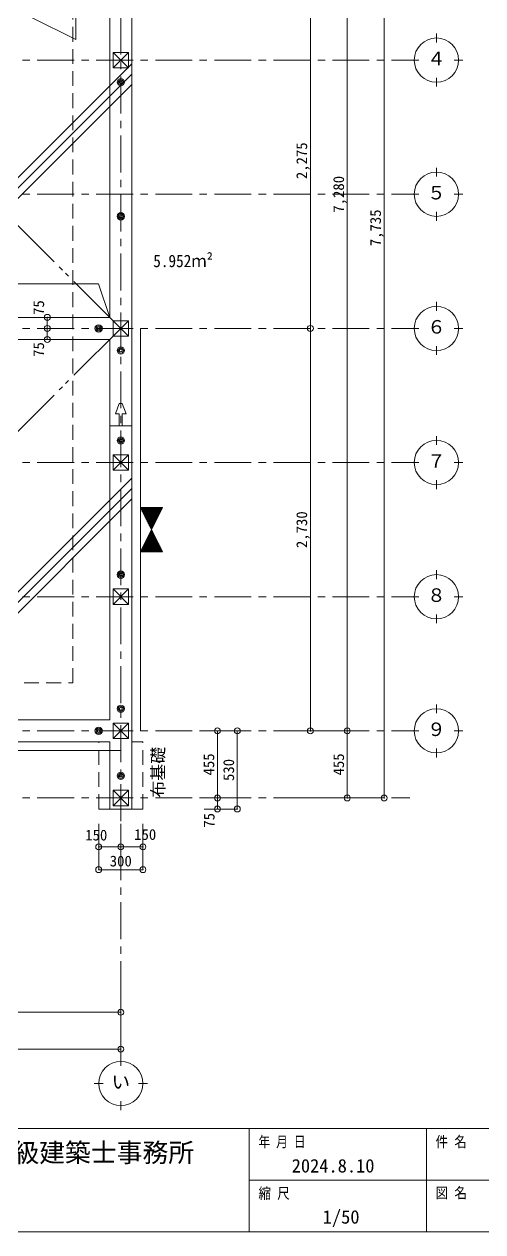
# Model space of a CAD drawing. Units: millimetres at full size, sheet at 1:50. Extents: x -9932 to 9868, y -6943 to 7028.
# Drawn here: x 42 to 3151, y -6943 to 1248 of the extents above; entities that cross this region are included whole.
import ezdxf
from ezdxf.enums import TextEntityAlignment as Align

# ---------------------------------------------------------------- set-up
doc = ezdxf.new("R2010")
doc.units = ezdxf.units.MM
doc.header["$LTSCALE"] = 50
doc.header["$PDMODE"] = 32
doc.header["$PDSIZE"] = 40
for name, pattern in [('CHAIN1', [8, 5, -1, 1, -1]), ('DASHED1', [1.8, 1.2, -0.6]), ('DASHED2', [3, 2, -1]), ('DOUBLE_CHAIN2', [12.8, 9, -1, 0.6, -0.6, 0.6, -1])]:
    doc.linetypes.add(name, pattern=pattern)
for name, color, linetype, lineweight in [('6-2_柱【赤】', 6, 'Continuous', 13), ('6-3_仕上線【黄】', 3, 'Continuous', 20), ('6-8_ハッチング', 7, 'DASHED1', 5), ('6-A_文字', 7, 'Continuous', 13), ('6-F_寸法・方位', 7, 'Continuous', 13), ('C-0', 4, 'Continuous', 5), ('F-F_図面枠（共通）', 7, 'Continuous', 13)]:
    doc.layers.add(name, color=color, linetype=linetype, lineweight=lineweight)
doc.styles.add('ＭＳ ゴシック', font='')
doc.styles.get('ＭＳ ゴシック').set_extended_font_data('MS Gothic')

msp = doc.modelspace()

# ---------------------------------------------------------------- linework, layer by layer
at = {"layer": '6-2_柱【赤】'}
for p, q in [((644.77, 1057.17), (749.77, 952.17)), ((749.77, 1057.17), (644.77, 952.17)), ((749.77, -762.83), (644.77, -762.83)), ((749.77, -867.83), (749.77, -762.83)), ((749.77, -867.83), (644.77, -867.83)), ((749.77, -1672.83), (644.77, -1777.83)), ((749.77, -1777.83), (644.77, -1672.83)), ((749.77, -2582.83), (644.77, -2687.83)), ((749.77, -2687.83), (644.77, -2582.83)), ((644.77, -3492.83), (749.77, -3597.83)), ((749.77, -3492.83), (644.77, -3597.83)), ((644.77, -3947.83), (749.77, -4052.83)), ((749.77, -3947.83), (644.77, -4052.83))]:
    msp.add_line(p, q, dxfattribs=at)
for points in [[(644.77, 1057.17), (644.77, 952.17), (749.77, 952.17), (749.77, 1057.17)], [(749.77, -1672.83), (644.77, -1672.83), (644.77, -1777.83), (749.77, -1777.83)], [(749.77, -2582.83), (644.77, -2582.83), (644.77, -2687.83), (749.77, -2687.83)], [(644.77, -3492.83), (644.77, -3597.83), (749.77, -3597.83), (749.77, -3492.83)], [(644.77, -3947.83), (644.77, -4052.83), (749.77, -4052.83), (749.77, -3947.83)]]:
    msp.add_lwpolyline(points, close=True, dxfattribs=at)
for points in [[(749.77, -762.83), (697.27, -815.33), (644.77, -867.83)], [(749.77, -867.83), (697.27, -815.33), (644.77, -762.83), (644.77, -867.83)]]:
    msp.add_lwpolyline(points, dxfattribs=at)
at = {"layer": '6-3_仕上線【黄】'}
for p, q in [((622.27, -740.33), (622.27, 1384.67)), ((-1277.66, -740.33), (622.27, -740.33)), ((-1277.66, -890.33), (622.27, -890.33)), ((622.27, -3470.33), (622.27, -890.33)), ((-2867.73, -3470.33), (622.27, -3470.33)), ((-6507.73, -3620.33), (622.27, -3620.33)), ((622.27, -4075.33), (622.27, -3620.33))]:
    msp.add_line(p, q, dxfattribs=at)
at = {"layer": '6-3_仕上線【黄】', "color": 7, "linetype": 'DASHED2', "lineweight": 13}
for p, q in [((547.27, -4075.33), (547.27, -3620.33)), ((847.27, -3620.33), (772.27, -3620.33)), ((847.27, -4075.33), (847.27, -3620.33)), ((622.27, -4075.33), (547.27, -4075.33)), ((772.27, -4075.33), (847.27, -4075.33))]:
    msp.add_line(p, q, dxfattribs=at)
at = {"layer": '6-3_仕上線【黄】'}
msp.add_lwpolyline([(622.27, -4075.33), (772.27, -4075.33), (772.27, 3809.67)], dxfattribs=at)
at = {"layer": '6-3_仕上線【黄】', "color": 7, "linetype": 'DASHED2', "lineweight": 13}
msp.add_lwpolyline([(-6257.73, -3220.33), (372.27, -3220.33), (372.27, 3409.67)], dxfattribs=at)
at = {"layer": '6-8_ハッチング', "color": 2, "linetype": 'Continuous'}
for p, q in [((-3828.41, -3620.33), (772.27, 980.35)), ((-3757.7, -3620.33), (772.27, 909.64)), ((-3686.99, -3620.33), (772.27, 838.93)), ((-1017.42, -3620.33), (772.27, -1830.64)), ((772.27, -1901.36), (-946.71, -3620.33)), ((772.27, -1972.07), (-876, -3620.33))]:
    msp.add_line(p, q, dxfattribs=at)
at = {"layer": '6-A_文字', "color": 1, "linetype": 'CHAIN1', "lineweight": 9}
for p, q in [((697.27, -5757.4), (697.27, 6428.18)), ((-8668.65, 1004.67), (2655.85, 1004.67)), ((-8668.65, 94.67), (2655.85, 94.67)), ((-8668.65, -815.33), (2655.85, -815.33)), ((-8668.65, -1725.33), (2655.85, -1725.33)), ((-8668.65, -2635.33), (2655.85, -2635.33)), ((-8668.65, -3545.33), (2655.85, -3545.33)), ((-8668.65, -4000.33), (2655.85, -4000.33))]:
    msp.add_line(p, q, dxfattribs=at)
at = {"layer": '6-A_文字'}
for p, q in [((2835.85, 1184.67), (2835.85, 1124.67)), ((2715.85, 1004.67), (2655.85, 1004.67)), ((3015.85, 1004.67), (2955.85, 1004.67)), ((2835.85, 884.67), (2835.85, 824.67)), ((2835.85, 274.67), (2835.85, 214.67)), ((2715.85, 94.67), (2655.85, 94.67)), ((3015.85, 94.67), (2955.85, 94.67)), ((2835.85, -25.33), (2835.85, -85.33)), ((2835.85, -635.33), (2835.85, -695.33)), ((2715.85, -815.33), (2655.85, -815.33)), ((3015.85, -815.33), (2955.85, -815.33)), ((2835.85, -935.33), (2835.85, -995.33)), ((2835.85, -1545.33), (2835.85, -1605.33)), ((2715.85, -1725.33), (2655.85, -1725.33)), ((3015.85, -1725.33), (2955.85, -1725.33)), ((2835.85, -1845.33), (2835.85, -1905.33)), ((2835.85, -2455.33), (2835.85, -2515.33)), ((2715.85, -2635.33), (2655.85, -2635.33)), ((3015.85, -2635.33), (2955.85, -2635.33)), ((2835.85, -2755.33), (2835.85, -2815.33)), ((2835.85, -3365.33), (2835.85, -3425.33)), ((2715.85, -3545.33), (2655.85, -3545.33)), ((3015.85, -3545.33), (2955.85, -3545.33)), ((2835.85, -3665.33), (2835.85, -3725.33)), ((697.27, -5817.4), (697.27, -5757.4)), ((577.27, -5937.4), (517.27, -5937.4)), ((877.27, -5937.4), (817.27, -5937.4)), ((697.27, -6117.4), (697.27, -6057.4))]:
    msp.add_line(p, q, dxfattribs=at)
for centre in [(2835.85, 1004.67), (2835.85, 94.67), (2835.85, -815.33), (2835.85, -1725.33), (2835.85, -2635.33), (2835.85, -3545.33), (697.27, -5937.4)]:
    msp.add_circle(centre, 150, dxfattribs=at)
at = {"layer": '6-F_寸法・方位'}
for p, q in [((2231.96, -3545.33), (2231.96, 3734.67)), ((2481.96, 3734.67), (2481.96, -4000.33)), ((1981.96, 1459.67), (1981.96, -815.33)), ((199.28, -740.33), (199.28, -815.33)), ((199.28, -815.33), (199.28, -890.33)), ((1981.96, -815.33), (1731.96, -815.33)), ((1981.96, -815.33), (1981.96, -3545.33)), ((1352.11, -3545.33), (1261.63, -3545.33)), ((1352.11, -3545.33), (1352.11, -4000.33)), ((1486.72, -3545.33), (1352.11, -3545.33)), ((1486.72, -3545.33), (1486.72, -4075.33)), ((1981.96, -3545.33), (1731.96, -3545.33)), ((2231.96, -3545.33), (1981.96, -3545.33)), ((2231.96, -4000.33), (2231.96, -3545.33)), ((1352.11, -4000.33), (1261.63, -4000.33)), ((1352.11, -4000.33), (1352.11, -4075.33)), ((2231.96, -4000.33), (1981.96, -4000.33)), ((2481.96, -4000.33), (2231.96, -4000.33)), ((1352.11, -4075.33), (1261.63, -4075.33)), ((1486.72, -4075.33), (1352.11, -4075.33)), ((547.27, -4486.9), (547.27, -4176)), ((697.27, -4332.33), (697.27, -4176)), ((847.27, -4486.9), (847.27, -4176)), ((847.27, -4486.9), (547.27, -4486.9)), ((697.27, -5454.09), (697.27, -5204.09)), ((-2942.73, -5454.09), (697.27, -5454.09)), ((697.27, -5704.09), (697.27, -5454.09)), ((-6582.73, -5704.09), (697.27, -5704.09))]:
    msp.add_line(p, q, dxfattribs=at)
msp.add_lwpolyline([(547.27, -4332.33), (697.27, -4332.33), (847.27, -4332.33)], dxfattribs=at)
for p in [(199.28, -740.33), (199.28, -815.33), (1981.96, -815.33), (199.28, -890.33), (1352.11, -3545.33), (1486.72, -3545.33), (1981.96, -3545.33), (2231.96, -3545.33), (1352.11, -4000.33), (2231.96, -4000.33), (2481.96, -4000.33), (1352.11, -4075.33), (1486.72, -4075.33), (547.27, -4332.33), (697.27, -4332.33), (847.27, -4332.33), (547.27, -4486.9), (847.27, -4486.9), (697.27, -5454.09), (697.27, -5704.09)]:
    msp.add_point(p, dxfattribs=at)
at = {"layer": 'C-0', "color": 2, "linetype": 'DOUBLE_CHAIN2'}
msp.add_line((697.27, -815.33), (-440.23, 322.17), dxfattribs=at)
at = {"layer": 'C-0'}
for p, q in [((-2791.62, -512), (546.16, -512)), ((546.16, -512), (622.27, -740.33)), ((829.77, -815.33), (829.77, -1725.33)), ((772.27, -1475.33), (622.27, -1475.33)), ((829.77, -1725.33), (829.77, -2635.33)), ((829.77, -2635.33), (829.77, -3545.33)), ((697.27, -3677.83), (-212.73, -3677.83))]:
    msp.add_line(p, q, dxfattribs=at)
at = {"layer": 'C-0', "color": 6, "lineweight": 13}
for p, q in [((829.77, -2030.33), (979.77, -2330.33)), ((829.77, -2030.33), (979.77, -2030.33)), ((829.77, -2330.33), (979.77, -2030.33)), ((930.79, -2128.3), (832.83, -2030.33)), ((928.43, -2133.01), (833.79, -2038.36)), ((933.15, -2123.58), (839.9, -2030.33)), ((935.5, -2118.87), (846.97, -2030.33)), ((937.86, -2114.15), (854.04, -2030.33)), ((940.22, -2109.44), (861.11, -2030.33)), ((942.57, -2104.73), (868.18, -2030.33)), ((944.93, -2100.01), (875.25, -2030.33)), ((947.29, -2095.3), (882.32, -2030.33)), ((949.65, -2090.58), (889.4, -2030.33)), ((952, -2085.87), (896.47, -2030.33)), ((954.36, -2081.16), (903.54, -2030.33)), ((956.72, -2076.44), (910.61, -2030.33)), ((959.07, -2071.73), (917.68, -2030.33)), ((961.43, -2067.01), (924.75, -2030.33)), ((963.79, -2062.3), (931.82, -2030.33)), ((966.14, -2057.59), (938.89, -2030.33)), ((968.5, -2052.87), (945.96, -2030.33)), ((970.86, -2048.16), (953.04, -2030.33)), ((973.22, -2043.44), (960.11, -2030.33)), ((975.57, -2038.73), (967.18, -2030.33)), ((977.93, -2034.02), (974.25, -2030.33)), ((926.08, -2137.72), (840.86, -2052.51)), ((923.72, -2142.44), (847.93, -2066.65)), ((921.36, -2147.15), (855, -2080.79)), ((919, -2151.87), (862.07, -2094.93)), ((916.65, -2156.58), (869.14, -2109.07)), ((914.29, -2161.29), (876.21, -2123.22)), ((911.93, -2166.01), (883.28, -2137.36)), ((909.58, -2170.72), (890.35, -2151.5)), ((946.92, -2264.64), (890.72, -2208.44)), ((939.85, -2250.5), (893.08, -2203.72)), ((932.78, -2236.35), (895.43, -2199.01)), ((907.22, -2175.44), (897.42, -2165.64)), ((925.71, -2222.21), (897.79, -2194.29)), ((918.64, -2208.07), (900.15, -2189.58)), ((911.57, -2193.93), (902.51, -2184.87)), ((904.86, -2180.15), (904.5, -2179.78)), ((885.34, -2330.33), (848.29, -2293.29)), ((892.41, -2330.33), (850.65, -2288.57)), ((899.48, -2330.33), (853.01, -2283.86)), ((906.55, -2330.33), (855.36, -2279.15)), ((913.62, -2330.33), (857.72, -2274.43)), ((920.7, -2330.33), (860.08, -2269.72)), ((927.77, -2330.33), (862.44, -2265)), ((934.84, -2330.33), (864.79, -2260.29)), ((941.91, -2330.33), (867.15, -2255.58)), ((948.98, -2330.33), (869.51, -2250.86)), ((956.05, -2330.33), (871.86, -2246.15)), ((963.12, -2330.33), (874.22, -2241.43)), ((970.19, -2330.33), (876.58, -2236.72)), ((977.26, -2330.33), (878.93, -2232.01)), ((975.21, -2321.21), (881.29, -2227.29)), ((968.14, -2307.06), (883.65, -2222.58)), ((961.06, -2292.92), (886.01, -2217.86)), ((953.99, -2278.78), (888.36, -2213.15)), ((829.77, -2330.33), (979.77, -2330.33)), ((835.84, -2330.33), (831.79, -2326.29)), ((842.91, -2330.33), (834.15, -2321.57)), ((849.98, -2330.33), (836.51, -2316.86)), ((857.06, -2330.33), (838.87, -2312.14)), ((864.13, -2330.33), (841.22, -2307.43)), ((871.2, -2330.33), (843.58, -2302.72)), ((878.27, -2330.33), (845.94, -2298))]:
    msp.add_line(p, q, dxfattribs=at)
at = {"layer": 'C-0'}
for points in [[(392.27, 1293.81), (392.27, 1143.81), (92.27, 1293.81)], [(661.8, -1395.33), (687.27, -1325.33), (707.27, -1325.33), (732.74, -1395.33), (707.27, -1395.33), (707.27, -1475.33)], [(687.27, -1475.33), (687.27, -1395.33), (661.8, -1395.33)]]:
    msp.add_lwpolyline(points, dxfattribs=at)
at = {"layer": 'C-0', "color": 2, "linetype": 'DOUBLE_CHAIN2'}
msp.add_lwpolyline([(697.27, -815.33), (-667.73, -2180.33), (-1577.73, -2180.33)], dxfattribs=at)
at = {"layer": 'C-0'}
for centre, radius in [((697.27, 854.67), 25), ((697.27, 854.67), 17.5), ((697.27, 854.67), 10), ((697.27, -55.33), 25), ((697.27, -55.33), 17.5), ((697.27, -55.33), 10), ((547.27, -815.33), 25), ((547.27, -815.33), 17.5), ((547.27, -815.33), 10), ((697.27, -965.33), 25), ((697.27, -965.33), 17.5), ((697.27, -965.33), 10), ((697.27, -1575.33), 25), ((697.27, -1575.33), 17.5), ((697.27, -1575.33), 10), ((697.27, -2485.33), 25), ((697.27, -2485.33), 17.5), ((697.27, -2485.33), 10), ((697.27, -3395.33), 25), ((697.27, -3395.33), 17.5), ((697.27, -3395.33), 10), ((547.27, -3545.33), 25), ((547.27, -3545.33), 17.5), ((547.27, -3545.33), 10), ((697.27, -3850.33), 25), ((697.27, -3850.33), 17.5), ((697.27, -3850.33), 10)]:
    msp.add_circle(centre, radius, dxfattribs=at)
at = {"layer": 'F-F_図面枠（共通）'}
for p, q in [((-9932.21, -6243.46), (9867.79, -6243.46)), ((1567.79, -6243.46), (1567.79, -6943.46)), ((2767.79, -6243.46), (2767.79, -6943.46)), ((1567.79, -6593.46), (5865.24, -6593.46)), ((-9932.21, -6943.46), (9867.79, -6943.46))]:
    msp.add_line(p, q, dxfattribs=at)

# ---------------------------------------------------------------- texts
at = {"layer": '6-A_文字', "style": 'ＭＳ ゴシック'}
for s, p in [('４', (2773.35, 942.17)), ('５', (2773.35, 32.17)), ('６', (2773.35, -877.83)), ('７', (2773.35, -1787.83)), ('８', (2773.35, -2697.83)), ('９', (2773.35, -3607.83)), ('い', (634.77, -5999.9))]:
    msp.add_text(s, height=91.64, dxfattribs=at).set_placement(p, align=Align.BOTTOM_LEFT)
at = {"layer": '6-A_文字', "color": 6, "style": 'ＭＳ ゴシック'}
msp.add_text('布基礎', height=84.31, rotation=90, dxfattribs=at).set_placement((1016.38, -3998.7), align=Align.BOTTOM_LEFT)
at = {"layer": '6-F_寸法・方位', "style": 'ＭＳ ゴシック'}
for s, p in [('2,275', (1981.96, 197.17)), ('7,280', (2231.96, -30.33)), ('7,735', (2481.96, -257.83)), ('75', (199.28, -724.04)), ('75', (199.28, -1008.31)), ('2,730', (1981.96, -2305.33)), ('455', (1352.11, -3847.83)), ('530', (1486.72, -3885.33)), ('455', (2231.96, -3847.83)), ('75', (1354.31, -4202.2))]:
    msp.add_text(s, height=73.31, rotation=90, dxfattribs=at).set_placement(p, align=Align.BOTTOM_LEFT)
for s, p in [('150', (456.23, -4310.8)), ('150', (787.83, -4306.78)), ('300', (622.27, -4486.9))]:
    msp.add_text(s, height=73.31, dxfattribs=at).set_placement(p, align=Align.BOTTOM_LEFT)
at = {"layer": 'C-0', "color": 7, "style": 'ＭＳ ゴシック', "width": 0.9}
msp.add_text('5.952ｍ²', height=84.31, dxfattribs=at).set_placement((917.12, -425.08), align=Align.BOTTOM_LEFT)
at = {"layer": 'F-F_図面枠（共通）', "style": 'ＭＳ ゴシック'}
for s, width, p in [('年 月 日', 0.8, (1630.01, -6390.82)), ('件 名', 0.85, (2830.01, -6390.82)), ('縮 尺', 0.85, (1630.01, -6740.82)), ('図 名', 0.85, (2830.36, -6737.58))]:
    msp.add_text(s, height=73.31, dxfattribs=dict(at, width=width)).set_placement(p, align=Align.BOTTOM_LEFT)
for s, height, p in [('株式会社\u3000LIFEFUND\u3000InDesign office\u3000一級建築士事務所', 128.3, (-3438.37, -6508.74)), ('1/50', 91.64, (2065.63, -6915.38))]:
    msp.add_text(s, height=height, dxfattribs=at).set_placement(p, align=Align.BOTTOM_LEFT)
at = {"layer": 'F-F_図面枠（共通）', "color": 3, "style": 'ＭＳ ゴシック'}
msp.add_text('2024.8.10', height=91.64, dxfattribs=at).set_placement((1855.29, -6568.46), align=Align.BOTTOM_LEFT)

doc.saveas('drawing.dxf')
